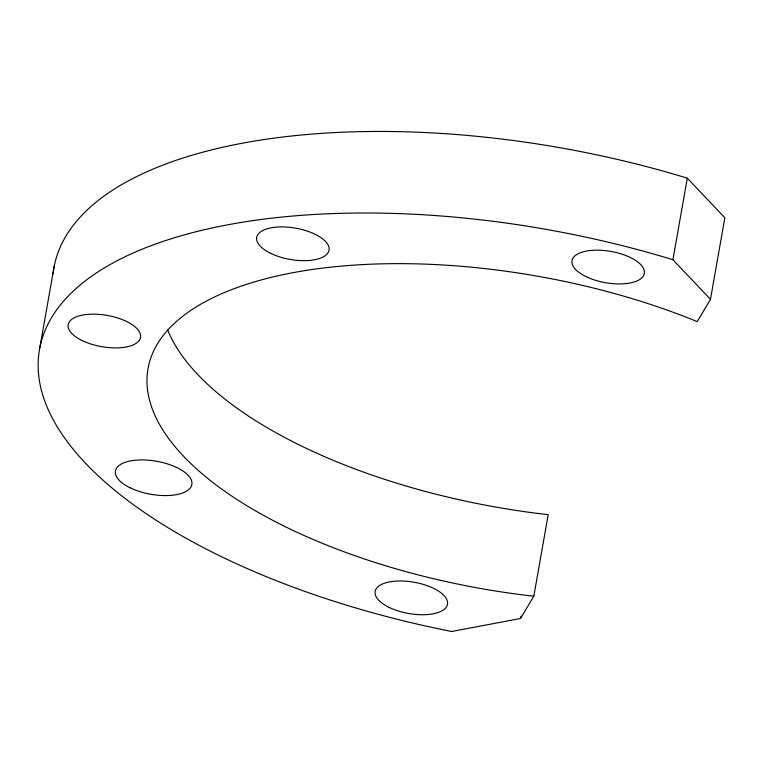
<?xml version="1.0" encoding="UTF-8"?>
<svg xmlns="http://www.w3.org/2000/svg" width="763" height="763" viewBox="0 0 763 763"><rect width="100%" height="100%" fill="white"/><g stroke="black" fill="none" stroke-linecap="round" stroke-linejoin="round"><path stroke-width="1.14" d="M39.838 347.699L54.221 266.144M167.536 329.616A367.308 158.714 10 0 0 544.496 514.243L548.215 514.596L533.833 596.151L530.113 595.798A367.308 158.714 10 0 1 157.226 344.256A367.308 158.714 10 0 1 694.044 320.317L697.172 321.681L710.467 299.334L672.918 259.725A477.504 206.325 10 0 0 51.464 317.789A477.504 206.325 10 0 0 451.686 631.487L520.538 618.497L520.948 616.17M672.918 259.725L687.301 178.17A477.504 206.325 10 0 0 53.029 273.955M710.467 299.334L724.85 217.779L687.301 178.17M520.538 618.497L533.833 596.151M585.831 276.521A36.729 15.87 10 0 0 644.096 274.413A36.729 15.87 10 0 0 594.606 250.207A36.729 15.87 10 0 0 585.831 276.521M270.503 253.259A36.729 15.87 10 0 0 328.777 251.151A36.729 15.87 10 0 0 279.287 226.954A36.729 15.87 10 0 0 270.503 253.259M81.994 340.489A36.729 15.87 10 0 0 140.268 338.391A36.729 15.87 10 0 0 90.778 314.184A36.729 15.87 10 0 0 81.994 340.489M130.025 487.757A38.799 16.767 10 0 0 191.57 485.535A38.799 16.767 10 0 0 139.295 459.965A38.799 16.767 10 0 0 130.025 487.757M388.968 607.329A36.729 15.87 10 0 0 447.242 605.231A36.729 15.87 10 0 0 397.742 581.024A36.729 15.87 10 0 0 388.968 607.329"/></g></svg>
